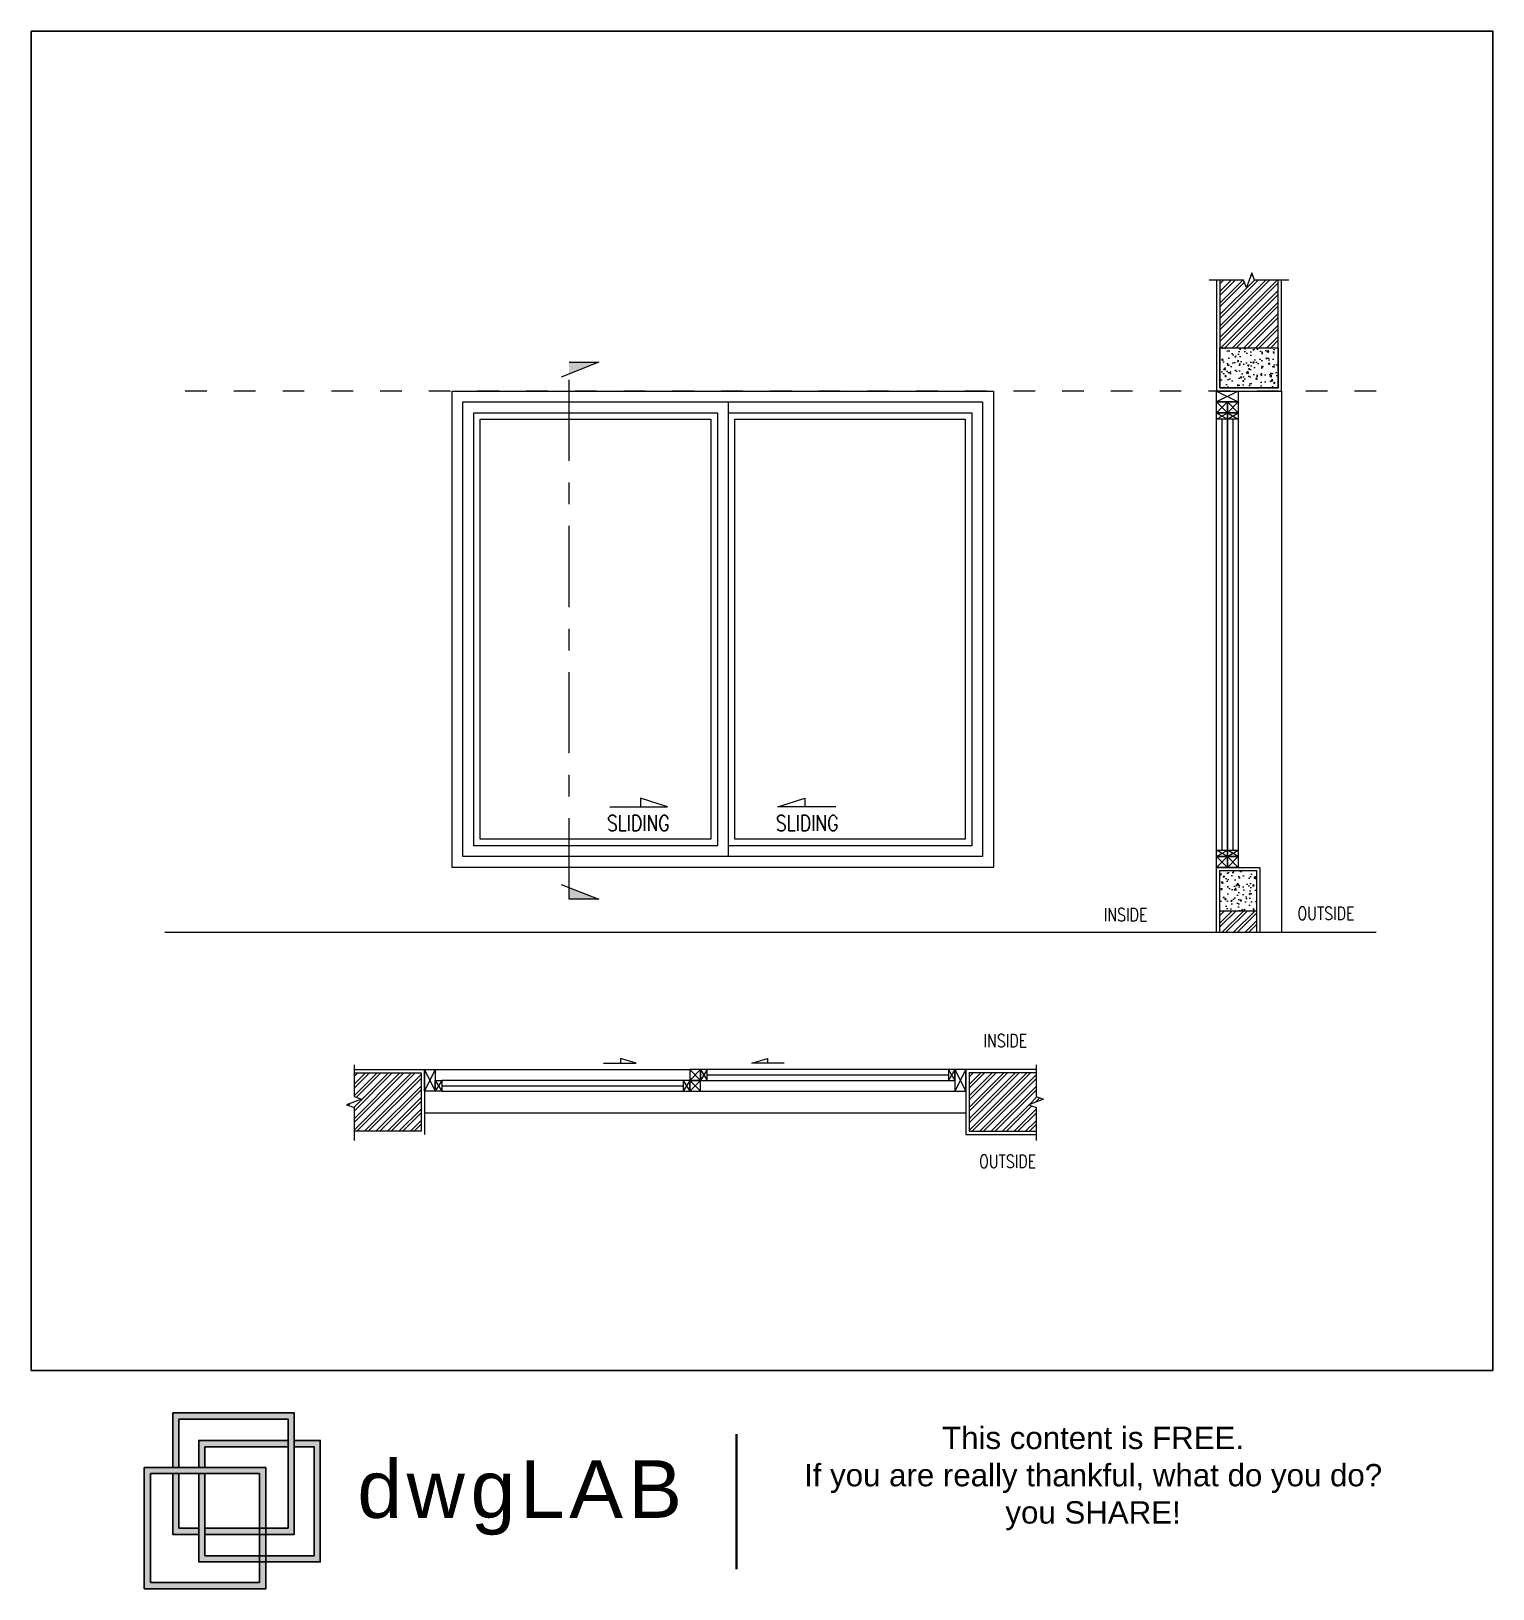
# Model space of a CAD drawing. Header units: millimetres. Extents: x 2129.89 to 2136.64, y 1795.44 to 1802.64.
import ezdxf
from ezdxf.enums import TextEntityAlignment as Align

# ---------------------------------------------------------------- set-up
doc = ezdxf.new("R2010")
doc.units = ezdxf.units.MM
doc.linetypes.add('CENTER2', pattern=[1.125, 0.75, -0.125, 0.125, -0.125])
doc.linetypes.add('DOT2', pattern=[0.125, 0, -0.125])
for name, color, linetype, plot in [('000-dwgLAB-Rectan.', 251, 'Continuous', False), ('02', 251, 'Continuous', False), ('dwgLAB', 250, 'Continuous', False)]:
    doc.layers.add(name, color=color, linetype=linetype, plot=plot)
doc.layers.add('001_Dark_1 20', color=7, linetype='Continuous', lineweight=0)
doc.styles.add('ROMANS', font='ROMANS.SHX', dxfattribs={"width": 0.8, "height": 125})
doc.styles.get("Standard").update_dxf_attribs({"font": 'arial.ttf'})

# ---------------------------------------------------------------- blocks, each defined once
blk = doc.blocks.new('DWGlab_ok')
at = {"layer": 'dwgLAB', "true_color": 0xfee41b}
h = blk.add_hatch(color=2, dxfattribs=at)
h.dxf.hatch_style = 2
h.paths.add_polyline_path([(0.0369, 0.2289), (0.0369, 0.158), (0.045, 0.158), (0.045, 0.2209), (0.1869, 0.2209), (0.1869, 0.079), (0.0788, 0.079), (0.0788, 0.0709), (0.1949, 0.0709), (0.1949, 0.2289)])
at = {"layer": 'dwgLAB', "true_color": 0xe03b3e}
h = blk.add_hatch(color=13, dxfattribs=at)
h.dxf.hatch_style = 2
h.paths.add_polyline_path([(0.1949, 0.193), (0.1949, 0.1849), (0.2207, 0.1849), (0.2207, 0.0431), (0.0788, 0.0431), (0.0788, 0.1499), (0.0708, 0.1499), (0.0708, 0.035), (0.2287, 0.035), (0.2287, 0.193)])
h = blk.add_hatch(color=13, dxfattribs=at)
h.dxf.hatch_style = 2
h.paths.add_polyline_path([(0.0788, 0.1849), (0.1869, 0.1849), (0.1869, 0.193), (0.0708, 0.193), (0.0708, 0.158), (0.0788, 0.158)])
at = {"layer": 'dwgLAB', "true_color": 0x497798}
h = blk.add_hatch(color=155, dxfattribs=at)
h.dxf.hatch_style = 2
h.paths.add_polyline_path([(0.158, 0), (0, 0), (0, 0.158), (0.158, 0.158)])
h.paths.add_polyline_path([(0.0081, 0.0081), (0.1499, 0.0081), (0.1499, 0.1499), (0.0081, 0.1499)])
at = {"layer": 'dwgLAB', "true_color": 0xfee41b}
h = blk.add_hatch(color=2, dxfattribs=at)
h.dxf.hatch_style = 2
h.paths.add_polyline_path([(0.045, 0.079), (0.045, 0.1499), (0.0369, 0.1499), (0.0369, 0.0709), (0.0708, 0.0709), (0.0708, 0.079)])
at = {"layer": 'dwgLAB', "color": 155, "true_color": 0x497798}
for p, q in [((0, 0), (0, 0.158)), ((0, 0.158), (0.158, 0.158)), ((0.1499, 0.1499), (0.0081, 0.1499)), ((0.0081, 0.1499), (0.0081, 0.0081)), ((0.1499, 0.0081), (0.1499, 0.1499)), ((0.158, 0.158), (0.158, 0)), ((0.158, 0), (0, 0)), ((0.0081, 0.0081), (0.1499, 0.0081))]:
    blk.add_line(p, q, dxfattribs=at)
at = {"layer": 'dwgLAB', "color": 2, "true_color": 0xfee41b}
for points in [[(0.0369, 0.2289), (0.0369, 0.158), (0.045, 0.158), (0.045, 0.2209), (0.1869, 0.2209), (0.1869, 0.079), (0.0788, 0.079), (0.0788, 0.0709), (0.1949, 0.0709), (0.1949, 0.2289), (0.0369, 0.2289)], [(0.045, 0.079), (0.045, 0.1499), (0.0369, 0.1499), (0.0369, 0.0709), (0.0708, 0.0709), (0.0708, 0.079), (0.045, 0.079)]]:
    blk.add_lwpolyline(points, dxfattribs=at)
at = {"layer": 'dwgLAB', "color": 13, "true_color": 0xe03b3e}
for points in [[(0.1949, 0.193), (0.1949, 0.1849), (0.2207, 0.1849), (0.2207, 0.0431), (0.0788, 0.0431), (0.0788, 0.1499), (0.0708, 0.1499), (0.0708, 0.035), (0.2287, 0.035), (0.2287, 0.193), (0.1949, 0.193)], [(0.0788, 0.1849), (0.1869, 0.1849), (0.1869, 0.193), (0.0708, 0.193), (0.0708, 0.158), (0.0788, 0.158), (0.0788, 0.1849)]]:
    blk.add_lwpolyline(points, dxfattribs=at)
at = {"layer": 'dwgLAB', "color": 9, "linetype": 'Continuous', "lineweight": 40, "true_color": 0xd19cc7}
blk.add_lwpolyline([(0.7701, 0.0256), (0.7701, 0.2011)], dxfattribs=at)
at = {"layer": 'dwgLAB', "color": 7}
for s, width, heights, insert, char_height, attachment_point in [('{\\H0.91667x;\\C0;This content is FREE.\\PIf you are really thankful, what do you do? you SHARE!}', 0.805462, [0.5251], (1.2337, 0.2109), 0.031712, 2), ('{\\T1.1;dwgLAB}', 17.629903, [0], (0.277, 0.1673), 0.075, 1)]:
    blk.add_mtext_dynamic_manual_height_columns(s, width=width, gutter_width=12.5, heights=heights, dxfattribs=dict(at, insert=insert, char_height=char_height, attachment_point=attachment_point))

msp = doc.modelspace()

# ---------------------------------------------------------------- hatches: boundary and pattern name
at = {"layer": '001_Dark_1 20'}
h = msp.add_hatch(dxfattribs=at)
h.set_pattern_fill('ANSI32', color=256, scale=0.1, style=0)
h.set_pattern_definition([(45, (2673.70503, 1820.197657), (-0.0265165043, 0.0265165043), []), (45, (2673.72271, 1820.197657), (-0.0265165043, 0.0265165043), [])])
h.paths.add_polyline_path([(2135.649, 1801.4887), (2135.539, 1801.4887), (2135.5265, 1801.523), (2135.5015, 1801.4543), (2135.489, 1801.4887), (2135.379, 1801.4887), (2135.379, 1801.1762), (2135.649, 1801.1762)])
at = {"layer": '001_Dark_1 20', "ltscale": 250}
for points in [[(2132.3741, 1801.0555), (2132.3741, 1801.1091), (2132.5106, 1801.1091)], [(2132.3741, 1798.6825), (2132.3741, 1798.6289), (2132.5107, 1798.6289)]]:
    msp.add_hatch(color=256, dxfattribs=at).paths.add_polyline_path(points)
at = {"layer": '001_Dark_1 20'}
h = msp.add_hatch(dxfattribs=at)
h.set_pattern_fill('AR-CONC', color=256, scale=0.01, style=0)
h.set_pattern_definition([(50, (2669.31853, 1820.197657), (0.071726018, -0.0062752135), [0.0075, -0.0825]), (355, (2669.31853, 1820.19766), (-0.013875133, 0.075219213), [0.006, -0.066]), (100.4514, (2669.32451, 1820.197134), (0.057850938, 0.068943954), [0.006374019, -0.070114211]), (46.1842, (2669.31853, 1820.21766), (0.106724105, -0.016551901), [0.01125, -0.12375]), (96.6356, (2669.32742, 1820.21628), (0.09346627, 0.097411787), [0.009561029, -0.1051713]), (351.1842, (2669.31853, 1820.21766), (0.093466195, 0.09741186), [0.009, -0.099]), (21, (2669.32853, 1820.212657), (0.059690705, -0.040261889), [0.0075, -0.0825]), (326, (2669.32853, 1820.21266), (0.024331533, 0.072515005), [0.006, -0.066]), (71.4514, (2669.333505, 1820.2093), (0.084022263, 0.03225305), [0.006374019, -0.070114211]), (37.5, (2669.31853, 1820.197657), (0.0012159855, 0.0332893854), [0, -0.0652, 0, -0.067, 0, -0.06625]), (7.5, (2669.31853, 1820.197657), (0.0263069537, 0.0394411712), [0, -0.0382, 0, -0.0637, 0, -0.02525]), (327.5, (2669.29623, 1820.197657), (0.0533822436, -0.0022554872), [0, -0.025, 0, -0.078, 0, -0.1035]), (317.5, (2669.28623, 1820.197657), (0.058318617, 0.0100104982), [0, -0.0325, 0, -0.0518, 0, -0.0735])])
h.paths.add_polyline_path([(2135.649, 1801.1762), (2135.379, 1801.1762), (2135.379, 1800.9912), (2135.649, 1800.9912)])
h = msp.add_hatch(dxfattribs=at)
h.set_pattern_fill('AR-CONC', color=256, scale=0.01, style=0)
h.set_pattern_definition([(50, (2673.70503, 1819.247657), (0.071726018, -0.0062752135), [0.0075, -0.0825]), (355, (2673.70503, 1819.24766), (-0.013875133, 0.075219213), [0.006, -0.066]), (100.4514, (2673.71101, 1819.247134), (0.057850938, 0.068943954), [0.006374019, -0.070114211]), (46.1842, (2673.70503, 1819.26766), (0.106724105, -0.016551901), [0.01125, -0.12375]), (96.6356, (2673.71392, 1819.26628), (0.09346627, 0.097411787), [0.009561029, -0.1051713]), (351.1842, (2673.70503, 1819.26766), (0.093466195, 0.09741186), [0.009, -0.099]), (21, (2673.71503, 1819.262657), (0.059690705, -0.040261889), [0.0075, -0.0825]), (326, (2673.71503, 1819.26266), (0.024331533, 0.072515005), [0.006, -0.066]), (71.4514, (2673.720005, 1819.2593), (0.084022263, 0.03225305), [0.006374019, -0.070114211]), (37.5, (2673.70503, 1819.247657), (0.0012159855, 0.0332893854), [0, -0.0652, 0, -0.067, 0, -0.06625]), (7.5, (2673.70503, 1819.247657), (0.0263069537, 0.0394411712), [0, -0.0382, 0, -0.0637, 0, -0.02525]), (327.5, (2673.68273, 1819.247657), (0.0533822436, -0.0022554872), [0, -0.025, 0, -0.078, 0, -0.1035]), (317.5, (2673.67273, 1819.247657), (0.058318617, 0.0100104982), [0, -0.0325, 0, -0.0518, 0, -0.0735])])
h.paths.add_polyline_path([(2135.549, 1798.5762), (2135.549, 1798.7612), (2135.379, 1798.7612), (2135.379, 1798.5762)])
h = msp.add_hatch(dxfattribs=at)
h.set_pattern_fill('ANSI32', color=256, scale=0.1, style=0)
h.set_pattern_definition([(45, (2135.379046, 1797.77617), (-0.0265165, 0.0265165), []), (45, (2135.396724, 1797.77617), (-0.0265165, 0.0265165), [])])
h.paths.add_polyline_path([(2135.549, 1798.4762), (2135.549, 1798.5762), (2135.379, 1798.5762), (2135.379, 1798.4762)])
h = msp.add_hatch(dxfattribs=at)
h.set_pattern_fill('ANSI32', color=256, scale=0.1, style=0)
h.set_pattern_definition([(45, (2689.93917, 1820.75234), (-0.0265165043, 0.0265165043), []), (45, (2689.95685, 1820.75234), (-0.0265165043, 0.0265165043), [])])
h.paths.add_polyline_path([(2131.6908, 1797.8273), (2131.3807, 1797.8273), (2131.3807, 1797.7173), (2131.4151, 1797.7048), (2131.3464, 1797.6798), (2131.3807, 1797.6673), (2131.3807, 1797.5573), (2131.6908, 1797.5573)])
h = msp.add_hatch(dxfattribs=at)
h.set_pattern_fill('ANSI32', color=256, scale=0.1, style=0)
h.set_pattern_definition([(45, (2689.43917, 1820.75234), (-0.0265165043, 0.0265165043), []), (45, (2689.45685, 1820.75234), (-0.0265165043, 0.0265165043), [])])
h.paths.add_polyline_path([(2134.5305, 1797.6673), (2134.4962, 1797.6798), (2134.5649, 1797.7048), (2134.5305, 1797.7173), (2134.5305, 1797.8273), (2134.2208, 1797.8273), (2134.2208, 1797.5573), (2134.5305, 1797.5573)])

# ---------------------------------------------------------------- linework, layer by layer
at = {"layer": '000-dwgLAB-Rectan.'}
msp.add_lwpolyline([(2129.8897, 1802.6392), (2136.6397, 1802.6392), (2136.6397, 1796.4526), (2129.8897, 1796.4526), (2129.8897, 1802.6392)], dxfattribs=at)
at = {"layer": '001_Dark_1 20', "color": 7}
for p, q in [((2135.364, 1801.4887), (2135.364, 1800.9762)), ((2135.664, 1800.9762), (2135.664, 1801.4887)), ((2135.364, 1800.9762), (2135.664, 1800.9762)), ((2135.664, 1800.9762), (2135.664, 1798.4762)), ((2135.364, 1798.4762, 0.0009), (2135.364, 1798.7762)), ((2135.364, 1798.7762), (2135.564, 1798.7762)), ((2135.564, 1798.7762, 0.0002), (2135.564, 1798.4762, 0.0002)), ((2131.3805, 1797.8423), (2131.7058, 1797.8423)), ((2131.7058, 1797.8423), (2131.7058, 1797.5423)), ((2131.7058, 1797.6423), (2134.2058, 1797.6423))]:
    msp.add_line(p, q, dxfattribs=at)
at = {"layer": '001_Dark_1 20'}
for p, q in [((2135.379, 1801.4887), (2135.379, 1800.9912)), ((2135.649, 1800.9912), (2135.649, 1801.4887)), ((2135.379, 1801.1762), (2135.649, 1801.1762)), ((2135.379, 1800.9912), (2135.649, 1800.9912)), ((2135.379, 1798.4762, 0.002), (2135.379, 1798.7612, 0.002)), ((2135.379, 1798.7612), (2135.549, 1798.7612)), ((2135.549, 1798.7612, -0.0018), (2135.549, 1798.4762, -0.0018)), ((2135.379, 1798.5762), (2135.549, 1798.5762)), ((2131.3805, 1797.8273), (2131.6908, 1797.8273)), ((2131.6908, 1797.8273), (2131.6908, 1797.5573)), ((2131.7058, 1797.8423), (2131.7058, 1797.7423)), ((2131.7058, 1797.8423), (2131.7058, 1797.7423)), ((2131.6908, 1797.5573), (2131.3805, 1797.5573))]:
    msp.add_line(p, q, dxfattribs=at)
at = {"layer": '001_Dark_1 20', "color": 3, "linetype": 'CENTER2', "ltscale": 0.5}
for p, q in [((2132.5106, 1801.1094), (2132.3367, 1801.0407)), ((2132.3741, 1798.6287), (2132.3741, 1801.1094)), ((2132.3741, 1801.1094), (2132.5106, 1801.1094)), ((2132.3367, 1798.697), (2132.5106, 1798.6287)), ((2132.5106, 1798.6287), (2132.3741, 1798.6287))]:
    msp.add_line(p, q, dxfattribs=at)
at = {"layer": '001_Dark_1 20', "color": 6, "linetype": 'DOT2'}
msp.add_line((2136.1012, 1800.9762), (2130.5071, 1800.9762), dxfattribs=at)
at = {"layer": '001_Dark_1 20', "color": 8}
for p, q in [((2135.364, 1800.9762), (2135.464, 1800.9262)), ((2135.464, 1800.9762), (2135.364, 1800.9262)), ((2135.414, 1800.8762), (2135.364, 1800.9262)), ((2135.364, 1800.8762), (2135.414, 1800.9262)), ((2135.464, 1800.8762), (2135.414, 1800.9262)), ((2135.414, 1800.8762), (2135.464, 1800.9262)), ((2135.364, 1800.8762), (2135.414, 1800.8462, -0.002)), ((2135.364, 1800.8462, -0.002), (2135.414, 1800.8762)), ((2135.414, 1800.8762), (2135.464, 1800.8462, -0.002)), ((2135.414, 1800.8462, -0.002), (2135.464, 1800.8762)), ((2135.414, 1798.8262, 0.0015), (2135.364, 1798.8562, 0.0015)), ((2135.364, 1798.8262, 0.0015), (2135.414, 1798.8562, 0.0015)), ((2135.414, 1798.7762), (2135.364, 1798.8262, 0.0015)), ((2135.364, 1798.7762), (2135.414, 1798.8262, 0.0015)), ((2135.464, 1798.8262, 0.0015), (2135.414, 1798.8562, 0.0015)), ((2135.414, 1798.8262, 0.0015), (2135.464, 1798.8562, 0.0015)), ((2135.464, 1798.7762), (2135.414, 1798.8262, 0.0015)), ((2135.414, 1798.7762), (2135.464, 1798.8262, 0.0015)), ((2131.7058, 1797.8423), (2131.7558, 1797.7423)), ((2131.7558, 1797.8423), (2131.7058, 1797.7423)), ((2131.7558, 1797.8423), (2132.9308, 1797.8423)), ((2132.9308, 1797.8423), (2132.9808, 1797.7923)), ((2132.9808, 1797.8423), (2132.9308, 1797.7923)), ((2133.0108, 1797.8423), (2132.9808, 1797.7923)), ((2132.9808, 1797.8423), (2133.0108, 1797.7923)), ((2134.1558, 1797.8423), (2134.1258, 1797.7923)), ((2134.1258, 1797.8423), (2134.1558, 1797.7923)), ((2134.1558, 1797.8423), (2134.2058, 1797.7423)), ((2134.2058, 1797.8423), (2134.1558, 1797.7423)), ((2131.7558, 1797.7923), (2131.7858, 1797.7423)), ((2131.7858, 1797.7923), (2131.7558, 1797.7423)), ((2132.9308, 1797.7923), (2132.9008, 1797.7423)), ((2132.9008, 1797.7923), (2132.9308, 1797.7423)), ((2132.9308, 1797.7923), (2132.9808, 1797.7423)), ((2132.9808, 1797.7923), (2132.9308, 1797.7423)), ((2132.9808, 1797.7423), (2134.1558, 1797.7423))]:
    msp.add_line(p, q, dxfattribs=at)
at = {"layer": '001_Dark_1 20', "color": 7, "ltscale": 1000}
msp.add_line((2133.1086, 1800.9262), (2133.1086, 1798.8262), dxfattribs=at)
at = {"layer": '001_Dark_1 20', "color": 5}
for p, q in [((2135.414, 1800.8762), (2135.364, 1800.8762)), ((2135.364, 1798.8562, 0.0015), (2135.364, 1800.8462)), ((2135.464, 1800.8762), (2135.414, 1800.8762)), ((2135.414, 1800.8462), (2135.414, 1798.8562, 0.0015)), ((2135.414, 1798.8562, 0.0015), (2135.414, 1800.8462)), ((2135.464, 1800.8462), (2135.464, 1798.8562, 0.0015))]:
    msp.add_line(p, q, dxfattribs=at)
at = {"layer": '001_Dark_1 20', "color": 4}
for p, q in [((2135.389, 1800.8462), (2135.389, 1798.8562, 0.0015)), ((2135.439, 1800.8462), (2135.439, 1798.8562, 0.0015)), ((2133.0108, 1797.8173), (2134.1258, 1797.8173)), ((2131.7858, 1797.7673), (2132.9008, 1797.7673))]:
    msp.add_line(p, q, dxfattribs=at)
at = {"layer": '001_Dark_1 20', "color": 2}
msp.add_line((2130.5071, 1798.4762), (2136.1012, 1798.4762), dxfattribs=at)
at = {"layer": '001_Dark_1 20', "color": 8}
for points in [[(2135.6984, 1801.4887), (2135.539, 1801.4887), (2135.5265, 1801.523), (2135.5015, 1801.4543), (2135.489, 1801.4887), (2135.3294, 1801.4887)], [(2131.3807, 1797.864), (2131.3807, 1797.7173), (2131.4151, 1797.7048), (2131.3464, 1797.6798), (2131.3807, 1797.6673), (2131.3807, 1797.514)], [(2134.5305, 1797.8641), (2134.5305, 1797.7173), (2134.5649, 1797.7048), (2134.4962, 1797.6798), (2134.5305, 1797.6673), (2134.5305, 1797.5141)]]:
    msp.add_lwpolyline(points, dxfattribs=at)
at = {"layer": '001_Dark_1 20'}
msp.add_lwpolyline([(2135.649, 1800.9912), (2135.379, 1800.9912), (2135.379, 1801.1762), (2135.649, 1801.1762)], close=True, dxfattribs=at)
at = {"layer": '001_Dark_1 20', "linetype": 'ByBlock'}
msp.add_lwpolyline([(2134.3336, 1798.7762), (2131.8336, 1798.7762), (2131.8336, 1800.9762), (2134.3336, 1800.9762)], close=True, dxfattribs=at)
at = {"layer": '001_Dark_1 20', "color": 6}
for points in [[(2135.364, 1800.9262), (2135.364, 1800.9762), (2135.464, 1800.9762), (2135.464, 1800.9262), (2135.454, 1800.9262), (2135.454, 1800.9262)], [(2135.414, 1800.8762), (2135.364, 1800.8762), (2135.364, 1800.9262), (2135.414, 1800.9262)], [(2135.464, 1800.8762), (2135.414, 1800.8762), (2135.414, 1800.9262), (2135.464, 1800.9262)], [(2135.414, 1798.7762), (2135.364, 1798.7762), (2135.364, 1798.8262), (2135.414, 1798.8262)], [(2135.464, 1798.7762), (2135.414, 1798.7762), (2135.414, 1798.8262), (2135.464, 1798.8262)], [(2131.7558, 1797.7423), (2131.7058, 1797.7423), (2131.7058, 1797.8423), (2131.7558, 1797.8423), (2131.7558, 1797.8423), (2131.7558, 1797.8423)], [(2132.9308, 1797.7923), (2132.9808, 1797.7923), (2132.9808, 1797.8423), (2132.9308, 1797.8423), (2132.9308, 1797.8423), (2132.9308, 1797.8423)], [(2132.9808, 1797.7923), (2133.0108, 1797.7923), (2133.0108, 1797.8423), (2132.9808, 1797.8423), (2132.9808, 1797.7923), (2132.9808, 1797.7923)], [(2134.1258, 1797.7923), (2134.1558, 1797.7923), (2134.1558, 1797.8423), (2134.1258, 1797.8423), (2134.1258, 1797.7923), (2134.1258, 1797.7923)], [(2134.1558, 1797.7423), (2134.2058, 1797.7423), (2134.2058, 1797.8423), (2134.1558, 1797.8423), (2134.1558, 1797.8423), (2134.1558, 1797.8423)], [(2131.7858, 1797.7423), (2131.7558, 1797.7423), (2131.7558, 1797.7923), (2131.7858, 1797.7923), (2131.7858, 1797.7423), (2131.7858, 1797.7423)], [(2132.9008, 1797.7423), (2132.9308, 1797.7423), (2132.9308, 1797.7923), (2132.9008, 1797.7923), (2132.9008, 1797.7423), (2132.9008, 1797.7423)], [(2132.9308, 1797.7423), (2132.9808, 1797.7423), (2132.9808, 1797.7923), (2132.9308, 1797.7923), (2132.9308, 1797.7923), (2132.9308, 1797.7923)]]:
    msp.add_lwpolyline(points, close=True, dxfattribs=at)
at = {"layer": '001_Dark_1 20', "color": 7, "ltscale": 1000}
for points in [[(2134.2836, 1798.8262), (2131.8836, 1798.8262), (2131.8836, 1800.9262), (2134.2836, 1800.9262)], [(2133.0586, 1798.8762), (2131.9336, 1798.8762), (2131.9336, 1800.8762), (2133.0586, 1800.8762), (2133.0586, 1798.8762)]]:
    msp.add_lwpolyline(points, close=True, dxfattribs=at)
at = {"layer": '001_Dark_1 20', "color": 8, "ltscale": 1000}
for points in [[(2133.0286, 1798.9062), (2131.9636, 1798.9062), (2131.9636, 1800.8462), (2133.0286, 1800.8462)], [(2134.2036, 1798.9062), (2133.1386, 1798.9062), (2133.1386, 1800.8462), (2134.2036, 1800.8462)]]:
    msp.add_lwpolyline(points, close=True, dxfattribs=at)
at = {"layer": '001_Dark_1 20', "color": 7, "ltscale": 1000}
msp.add_lwpolyline([(2133.1086, 1800.8762), (2134.2336, 1800.8762), (2134.2336, 1798.8762), (2133.1086, 1798.8762)], dxfattribs=at)
at = {"layer": '001_Dark_1 20', "color": 6}
for points, elevation in [([(2135.414, 1800.8462), (2135.364, 1800.8462), (2135.364, 1800.8762), (2135.414, 1800.8762)], -0.002), ([(2135.464, 1800.8462), (2135.414, 1800.8462), (2135.414, 1800.8762), (2135.464, 1800.8762)], -0.002), ([(2135.414, 1798.8262), (2135.364, 1798.8262), (2135.364, 1798.8562), (2135.414, 1798.8562)], 0.0015), ([(2135.464, 1798.8262), (2135.414, 1798.8262), (2135.414, 1798.8562), (2135.464, 1798.8562)], 0.0015)]:
    msp.add_lwpolyline(points, close=True, dxfattribs=dict(at, elevation=elevation))
at = {"layer": '001_Dark_1 20', "color": 7}
for points in [[(2132.5616, 1799.0562), (2132.8286, 1799.0562), (2132.7042, 1799.0958), (2132.7042, 1799.0562)], [(2133.6055, 1799.0562), (2133.3386, 1799.0562), (2133.4629, 1799.0958), (2133.4629, 1799.0562)], [(2132.5335, 1797.8722), (2132.6837, 1797.8722), (2132.611, 1797.8934), (2132.611, 1797.8722)], [(2133.3678, 1797.8722), (2133.2176, 1797.8722), (2133.2903, 1797.8934), (2133.2903, 1797.8722)], [(2134.5305, 1797.8423), (2134.2058, 1797.8423), (2134.2058, 1797.5423), (2134.5305, 1797.5423)]]:
    msp.add_lwpolyline(points, dxfattribs=at)
at = {"layer": '001_Dark_1 20', "color": 5}
for points in [[(2134.1258, 1797.8423), (2133.0108, 1797.8423)], [(2132.9008, 1797.7923), (2131.7858, 1797.7923)], [(2131.7858, 1797.7423), (2132.9008, 1797.7423)], [(2133.0108, 1797.7923), (2134.1258, 1797.7923)]]:
    msp.add_lwpolyline(points, dxfattribs=at)
at = {"layer": '001_Dark_1 20'}
msp.add_lwpolyline([(2134.5305, 1797.8273), (2134.2208, 1797.8273), (2134.2208, 1797.5573), (2134.5305, 1797.5573)], dxfattribs=at)
at = {"layer": '02'}
msp.add_lwpolyline([(2129.8897, 1802.6392), (2136.6397, 1802.6392), (2136.6397, 1796.4526), (2129.8897, 1796.4526), (2129.8897, 1802.6392)], dxfattribs=at)

# ---------------------------------------------------------------- block references
at = {"layer": 'dwgLAB', "color": 0, "xscale": 3.551499224747088, "yscale": 3.551499224747088, "zscale": 3.551499224747088}
msp.add_blockref('DWGlab_ok', (2130.4122, 1795.4434), dxfattribs=at)

# ---------------------------------------------------------------- texts
at = {"layer": '001_Dark_1 20', "color": 7, "linetype": 'ByBlock', "style": 'ROMANS', "width": 0.8}
for p in [(2132.6935, 1798.9807, -0.0006), (2133.4736, 1798.9807, -0.0006)]:
    msp.add_text('SLIDING', height=0.072, dxfattribs=at).set_placement(p, align=Align.MIDDLE)
at = {"layer": '001_Dark_1 20', "color": 6, "linetype": 'ByBlock', "style": 'ROMANS', "width": 0.8}
for s, p in [('INSIDE', (2134.9435, 1798.5576, -0.0005)), ('OUTSIDE', (2135.8689, 1798.5636, -0.0005)), ('INSIDE', (2134.388, 1797.9753)), ('OUTSIDE', (2134.3987, 1797.4178))]:
    msp.add_text(s, height=0.06, dxfattribs=at).set_placement(p, align=Align.MIDDLE_CENTER)

doc.saveas('drawing.dxf')
